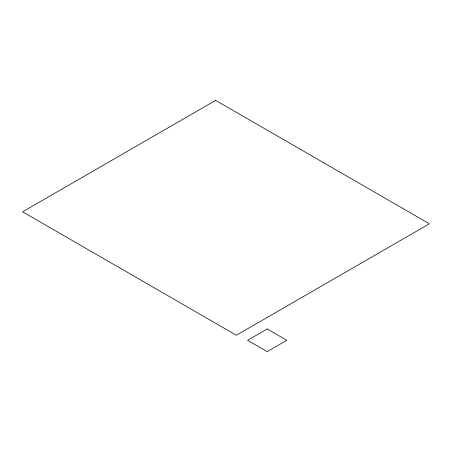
<?xml version="1.0" encoding="UTF-8"?>
<svg xmlns="http://www.w3.org/2000/svg" width="452" height="452" viewBox="0 0 452 452"><rect width="100%" height="100%" fill="white"/><g stroke="black" fill="none" stroke-linecap="round" stroke-linejoin="round"><path stroke-width="0.68" d="M215.632 100.372L22.6 211.818L236.368 335.237L429.4 223.791L215.632 100.372M267.2 328.977L247.577 340.299L267.2 351.628L286.817 340.299L267.2 328.977"/></g></svg>
